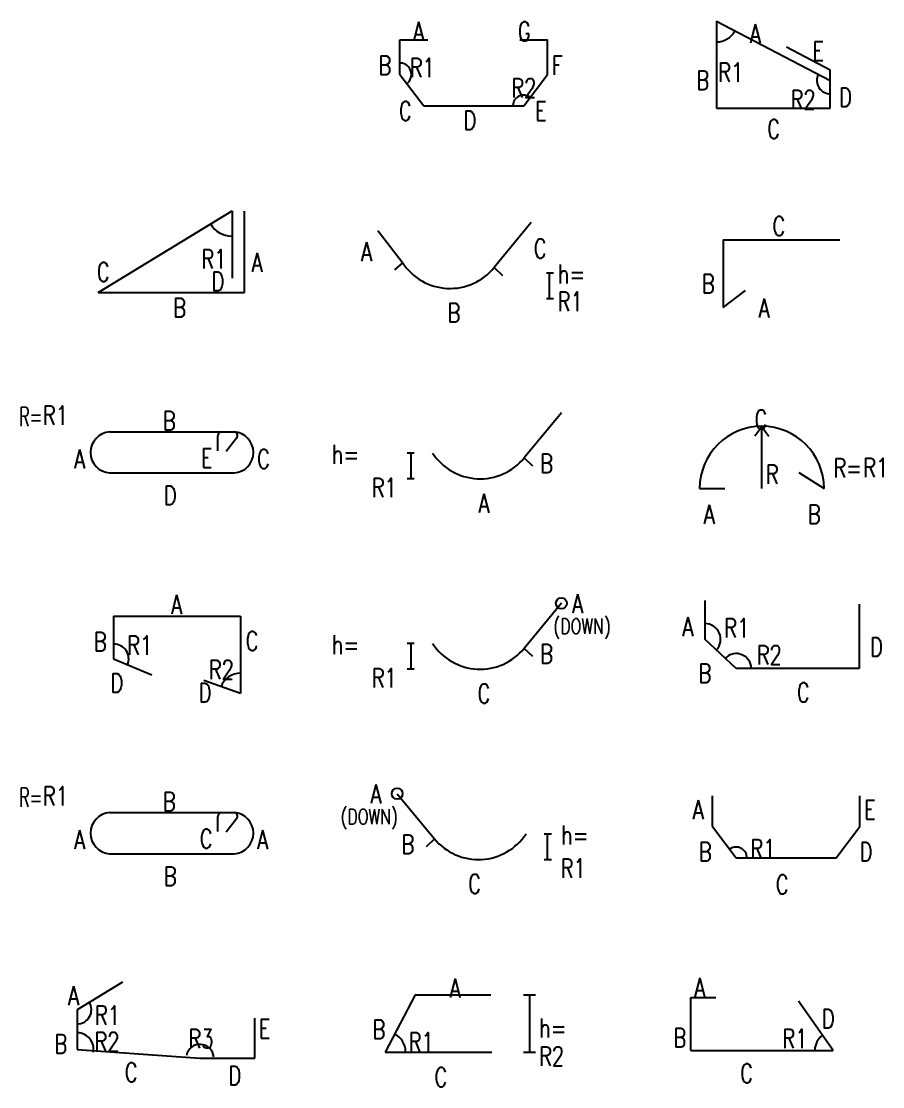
# Model space of a CAD drawing. Header units: millimetres. Extents: x -0.4 to 11.6, y -0.2 to 49.8.
# Drawn here: x 6.007 to 8.269, y 18.834 to 21.632 of the extents above; entities that cross this region are included whole.
import ezdxf
from ezdxf.enums import TextEntityAlignment as Align

# ---------------------------------------------------------------- set-up
doc = ezdxf.new("R2010")
doc.units = ezdxf.units.MM
doc.layers.add('SHOP', color=2, linetype='Continuous')
doc.layers.add('TEXTSHOP', color=3, linetype='Continuous')
doc.styles.add('ROMANS', font='romans.shx', dxfattribs={"width": 0.75, "bigfont": 'whgtxt.shx'})

# ---------------------------------------------------------------- blocks, each defined once
blk = doc.blocks.new('SSBAR_SHP_839')
at = {"color": 2}
for p, q in [((-0.1276, 0.1088), (-0.2468, 0.0365)), ((0.22, -0.0907), (0.22, 0.0143)), ((-0.2468, -0.0677), (0.0761, -0.0907)), ((0.0761, -0.0907), (0.22, -0.0907))]:
    blk.add_line(p, q, dxfattribs=at)
at = {"color": 7}
for centre, radius, start, end in [((-0.2468, 0.0365), 0.0377, 270, 31.758), ((-0.2468, -0.0677), 0.0436, 350.6928, 87.3155), ((0.0761, -0.0907), 0.0361, 4.7935, 168.6966)]:
    blk.add_arc(centre, radius, start, end, dxfattribs=at)
at = {"layer": 'SHOP', "color": 2}
blk.add_line((-0.2468, 0.0365), (-0.2468, -0.0677), dxfattribs=at)
at = {"layer": 'TEXTSHOP', "color": 4, "style": 'ROMANS', "width": 0.75}
for tag, p in [('A', (-0.2418, 0.0479)), ('B', (-0.2729, -0.0783)), ('C', (-0.0876, -0.1532))]:
    blk.add_attdef(tag, text='', height=0.05, dxfattribs=at).set_placement(p, align=Align.RIGHT)
for tag, p in [('R1', (-0.2, -0.0031)), ('E', (0.2306, -0.0383)), ('R2', (-0.2011, -0.0728)), ('R3', (0.0455, -0.0648)), ('D', (0.1504, -0.1615))]:
    blk.add_attdef(tag, p, '', height=0.05, dxfattribs=at)
blk = doc.blocks.new('SSBAR_SHP_840')
at = {"color": 40}
for p, q in [((0.1233, 0.0044), (0.1233, 0.044)), ((0.1333, 0.054), (0.1442, 0.054)), ((0.1724, 0.0374), (0.1452, 0.0024))]:
    blk.add_line(p, q, dxfattribs=at)
for centre, radius, start, end in [((-0.1574, 0), 0.0541, 93.999, 266.001), ((0.1333, 0.044), 0.01, 90, 180), ((0.1648, 0.044), 0.01, 319.0377, 90), ((0.1623, 0), 0.0541, 273.999, 86.001)]:
    blk.add_arc(centre, radius, start, end, dxfattribs=at)
at = {"layer": 'SHOP', "color": 2}
for p, q in [((-0.1612, 0.054), (0.1661, 0.054)), ((-0.1612, -0.0539), (0.1661, -0.0539))]:
    blk.add_line(p, q, dxfattribs=at)
at = {"layer": 'TEXTSHOP', "color": 4, "style": 'ROMANS', "width": 0.6}
blk.add_text('R=', height=0.05, dxfattribs=at).set_placement((-0.3682, 0.0691), align=Align.CENTER)
at = {"layer": 'TEXTSHOP', "color": 4, "style": 'ROMANS', "width": 0.75}
for tag, p in [('R1', (-0.3367, 0.0727)), ('A', (0.2261, -0.042))]:
    blk.add_attdef(tag, p, '', height=0.05, dxfattribs=at)
for p in [(-0.005, 0.0581), (-0.0024, -0.138)]:
    blk.add_attdef('B', text='', height=0.05, dxfattribs=at).set_placement(p, align=Align.CENTER)
for tag, p in [('A', (-0.2257, -0.042)), ('C', (0.109, -0.0395))]:
    blk.add_attdef(tag, text='', height=0.05, dxfattribs=at).set_placement(p, align=Align.RIGHT)
blk = doc.blocks.new('SSBAR_SHP_841')
at = {"color": 2}
for p, q in [((-0.1507, -0.0417), (-0.0508, -0.0839)), ((0.1821, -0.1335), (0.0866, -0.0988))]:
    blk.add_line(p, q, dxfattribs=at)
at = {"color": 7}
for centre, radius, start, end in [((-0.1491, -0.0416), 0.0379, 335.4579, 92.2245), ((0.1821, -0.1335), 0.0538, 89.9994, 160.7819)]:
    blk.add_arc(centre, radius, start, end, dxfattribs=at)
at = {"layer": 'SHOP', "color": 2}
for p, q in [((-0.1507, 0.0704), (-0.1507, -0.0417)), ((-0.1507, 0.0704), (0.1821, 0.0704)), ((0.1821, 0.0704), (0.1821, -0.1335))]:
    blk.add_line(p, q, dxfattribs=at)
at = {"layer": 'TEXTSHOP', "color": 4, "style": 'ROMANS', "width": 0.75}
blk.add_attdef('A', text='', height=0.05, dxfattribs=at).set_placement((0.0148, 0.0756), align=Align.CENTER)
for tag, p in [('C', (0.1959, -0.0201)), ('R1', (-0.1154, -0.0317))]:
    blk.add_attdef(tag, p, '', height=0.05, dxfattribs=at)
for tag, p in [('B', (-0.1694, -0.0222)), ('R2', (0.1651, -0.0955)), ('D', (-0.1255, -0.1305)), ('D', (0.1061, -0.1562))]:
    blk.add_attdef(tag, text='', height=0.05, dxfattribs=at).set_placement(p, align=Align.RIGHT)
blk = doc.blocks.new('SSBAR_SHP_842')
at = {"color": 40}
for p, q in [((0.1233, 0.0044), (0.1233, 0.044)), ((0.1333, 0.054), (0.1442, 0.054)), ((0.1724, 0.0374), (0.1452, 0.0024))]:
    blk.add_line(p, q, dxfattribs=at)
for centre, radius, start, end in [((-0.1574, 0), 0.0541, 93.999, 266.001), ((0.1333, 0.044), 0.01, 90, 180), ((0.1648, 0.044), 0.01, 319.0377, 90), ((0.1623, 0), 0.0541, 273.999, 86.001)]:
    blk.add_arc(centre, radius, start, end, dxfattribs=at)
at = {"layer": 'SHOP', "color": 2}
for p, q in [((-0.1612, 0.054), (0.1661, 0.054)), ((-0.1612, -0.0539), (0.1661, -0.0539))]:
    blk.add_line(p, q, dxfattribs=at)
at = {"layer": 'TEXTSHOP', "color": 4, "style": 'ROMANS', "width": 0.6}
blk.add_text('R=', height=0.05, dxfattribs=at).set_placement((-0.3682, 0.0691), align=Align.CENTER)
at = {"layer": 'TEXTSHOP', "color": 4, "style": 'ROMANS', "width": 0.75}
for tag, p in [('R1', (-0.3367, 0.0727)), ('C', (0.2261, -0.042))]:
    blk.add_attdef(tag, p, '', height=0.05, dxfattribs=at)
for tag, p in [('B', (-0.005, 0.0581)), ('D', (-0.0024, -0.138))]:
    blk.add_attdef(tag, text='', height=0.05, dxfattribs=at).set_placement(p, align=Align.CENTER)
for tag, p in [('A', (-0.2257, -0.042)), ('E', (0.109, -0.0395))]:
    blk.add_attdef(tag, text='', height=0.05, dxfattribs=at).set_placement(p, align=Align.RIGHT)
blk = doc.blocks.new('SSBAR_SHP_843')
at = {"color": 40}
blk.add_line((0.1607, 0.1343), (0.1607, -0.0423), dxfattribs=at)
at = {"color": 2}
blk.add_line((0.1934, -0.0797), (0.1934, 0.1339), dxfattribs=at)
at = {"color": 40}
blk.add_arc((0.1607, 0.1343), 0.0664, 211.6329, 268.3959, dxfattribs=at)
at = {"layer": 'SHOP', "color": 2}
for q in [(0.1607, 0.1343), (0.1934, -0.0797)]:
    blk.add_line((-0.1914, -0.0797), q, dxfattribs=at)
at = {"layer": 'TEXTSHOP', "color": 4, "style": 'ROMANS', "width": 0.75}
for tag, p in [('R1', (0.1454, -0.0172)), ('C', (-0.161, -0.051)), ('D', (0.14, -0.076))]:
    blk.add_attdef(tag, text='', height=0.05, dxfattribs=at).set_placement(p, align=Align.RIGHT)
blk.add_attdef('A', (0.2114, -0.026), '', height=0.05, dxfattribs=at)
blk.add_attdef('B', text='', height=0.05, dxfattribs=at).set_placement((0.0226, -0.1449), align=Align.CENTER)
blk = doc.blocks.new('SSBAR_SHP_939')
at = {"color": 0}
blk.add_line((0.1428, -0.0748), (0.1428, 0.0754), dxfattribs=at)
at = {"color": 2}
for p, q in [((-0.2375, -0.0748), (0.0429, -0.0748)), ((0.1256, -0.0748), (0.1573, -0.0748))]:
    blk.add_line(p, q, dxfattribs=at)
at = {"color": 0}
blk.add_arc((-0.2375, -0.0748), 0.0538, 1.0766, 62.2466, dxfattribs=at)
at = {"layer": 'SHOP', "color": 2}
for p, q in [((-0.1587, 0.0754), (-0.2375, -0.0748)), ((-0.1583, 0.0754), (0.04, 0.0754)), ((0.1256, 0.0754), (0.1573, 0.0754))]:
    blk.add_line(p, q, dxfattribs=at)
at = {"layer": 'TEXTSHOP', "color": 4, "style": 'ROMANS', "width": 0.75}
blk.add_text('h=', height=0.05, dxfattribs=at).set_placement((0.1666, -0.0368))
for tag, p in [('A', (-0.054, 0.0686)), ('C', (-0.0911, -0.1658))]:
    blk.add_attdef(tag, text='', height=0.05, dxfattribs=at).set_placement(p, align=Align.CENTER)
blk.add_attdef('B', text='', height=0.05, dxfattribs=at).set_placement((-0.2373, -0.0405), align=Align.RIGHT)
for tag, p in [('R1', (-0.1759, -0.0737)), ('R2', (0.1666, -0.1109))]:
    blk.add_attdef(tag, p, '', height=0.05, dxfattribs=at)
blk = doc.blocks.new('SSBAR_SHP_940')
at = {"color": 40}
for p, q in [((-0.206, 0.1037), (-0.1083, -0.0146)), ((-0.1083, -0.0146), (-0.1299, -0.0354)), ((0.1805, -0.0016), (0.1992, -0.0016)), ((0.1887, -0.0692), (0.1887, -0.0016)), ((0.1805, -0.0692), (0.1992, -0.0692))]:
    blk.add_line(p, q, dxfattribs=at)
blk.add_circle((-0.206, 0.1037), 0.0144, dxfattribs=at)
blk.add_arc((0.0074, 0.0801), 0.1494, 219.2797, 326.8657, dxfattribs=at)
at = {"layer": 'TEXTSHOP', "color": 4, "style": 'ROMANS', "width": 0.75}
blk.add_text('(DOWN)', height=0.04, dxfattribs=at).set_placement((-0.204, 0.0235), align=Align.RIGHT)
blk.add_text('h=', height=0.05, dxfattribs=at).set_placement((0.2244, -0.0299))
for tag, p in [('A', (-0.2472, 0.0776)), ('B', (-0.1612, -0.0539))]:
    blk.add_attdef(tag, text='', height=0.05, dxfattribs=at).set_placement(p, align=Align.RIGHT)
blk.add_attdef('R1', (0.2234, -0.1175), '', height=0.05, dxfattribs=at)
blk.add_attdef('C', text='', height=0.05, dxfattribs=at).set_placement((-0.0026, -0.1583), align=Align.CENTER)
blk = doc.blocks.new('SSBAR_SHP_941')
at = {"color": 40}
for p, q in [((0.2254, 0.1037), (0.1278, -0.0146)), ((-0.1611, -0.0016), (-0.1797, -0.0016)), ((-0.1692, -0.0692), (-0.1692, -0.0016)), ((0.1278, -0.0146), (0.1493, -0.0354)), ((-0.1611, -0.0692), (-0.1797, -0.0692))]:
    blk.add_line(p, q, dxfattribs=at)
blk.add_circle((0.2254, 0.1037), 0.0144, dxfattribs=at)
blk.add_arc((0.0121, 0.0801), 0.1494, 213.1343, 320.7203, dxfattribs=at)
at = {"layer": 'TEXTSHOP', "color": 4, "style": 'ROMANS', "width": 0.75}
blk.add_text('(DOWN)', height=0.04, dxfattribs=at).set_placement((0.2047, 0.0235))
blk.add_text('h=', height=0.05, dxfattribs=at).set_placement((-0.3056, -0.0299), align=Align.RIGHT)
for tag, p in [('A', (0.2535, 0.0776)), ('B', (0.1692, -0.0539))]:
    blk.add_attdef(tag, p, '', height=0.05, dxfattribs=at)
blk.add_attdef('R1', text='', height=0.05, dxfattribs=at).set_placement((-0.2071, -0.1175), align=Align.RIGHT)
blk.add_attdef('C', text='', height=0.05, dxfattribs=at).set_placement((0.022, -0.1583), align=Align.CENTER)
blk = doc.blocks.new('SSBAR_SHP_942')
at = {"color": 40}
for p, q in [((0.2254, 0.1037), (0.1278, -0.0146)), ((-0.1611, -0.0016), (-0.1797, -0.0016)), ((-0.1692, -0.0692), (-0.1692, -0.0016)), ((0.1278, -0.0146), (0.1493, -0.0354)), ((-0.1611, -0.0692), (-0.1797, -0.0692))]:
    blk.add_line(p, q, dxfattribs=at)
blk.add_arc((0.0121, 0.0801), 0.1494, 213.1343, 320.7203, dxfattribs=at)
at = {"layer": 'TEXTSHOP', "color": 4, "style": 'ROMANS', "width": 0.75}
blk.add_text('h=', height=0.05, dxfattribs=at).set_placement((-0.3056, -0.0299), align=Align.RIGHT)
blk.add_attdef('B', (0.1692, -0.0539), '', height=0.05, dxfattribs=at)
blk.add_attdef('R1', text='', height=0.05, dxfattribs=at).set_placement((-0.2071, -0.1175), align=Align.RIGHT)
blk.add_attdef('A', text='', height=0.05, dxfattribs=at).set_placement((0.022, -0.1583), align=Align.CENTER)
blk = doc.blocks.new('SSBAR_SHP_943')
at = {"color": 40}
for p, q in [((0.1464, 0.1037), (0.0488, -0.0146)), ((-0.192, -0.0016), (-0.2568, 0.0822)), ((-0.192, -0.0016), (-0.2131, -0.0201)), ((0.0488, -0.0146), (0.0703, -0.0354)), ((0.1862, -0.0281), (0.2048, -0.0281)), ((0.1943, -0.0956), (0.1943, -0.0281)), ((0.1862, -0.0956), (0.2048, -0.0956))]:
    blk.add_line(p, q, dxfattribs=at)
blk.add_arc((-0.0669, 0.0801), 0.1494, 213.1343, 320.7203, dxfattribs=at)
at = {"layer": 'TEXTSHOP', "color": 4, "style": 'ROMANS', "width": 0.75}
blk.add_text('h=', height=0.05, dxfattribs=at).set_placement((0.2156, -0.0563))
for tag, p in [('C', (0.1524, 0.0105)), ('R1', (0.2155, -0.1286))]:
    blk.add_attdef(tag, p, '', height=0.05, dxfattribs=at)
blk.add_attdef('A', text='', height=0.05, dxfattribs=at).set_placement((-0.2721, 0.0021), align=Align.RIGHT)
blk.add_attdef('B', text='', height=0.05, dxfattribs=at).set_placement((-0.057, -0.1583), align=Align.CENTER)
blk = doc.blocks.new('SSBAR_SHP_944')
at = {"color": 2}
for p, q in [((-0.1986, 0.0838), (-0.1258, 0.0838)), ((0.1159, 0.0838), (0.1888, 0.0838)), ((-0.1986, -0.0074), (-0.1362, -0.0899)), ((0.1263, -0.0899), (0.1888, -0.0074))]:
    blk.add_line(p, q, dxfattribs=at)
at = {"color": 7}
for centre, radius, start, end in [((-0.1986, -0.0074), 0.0301, 307.7703, 85.8192), ((0.1263, -0.0899), 0.0284, 52.594, 178.0458)]:
    blk.add_arc(centre, radius, start, end, dxfattribs=at)
at = {"layer": 'SHOP', "color": 2}
for p, q in [((-0.1986, -0.0074), (-0.1986, 0.0838)), ((0.1888, -0.0074), (0.1888, 0.0838)), ((-0.1362, -0.0899), (0.1263, -0.0899))]:
    blk.add_line(p, q, dxfattribs=at)
at = {"layer": 'TEXTSHOP', "color": 4, "style": 'ROMANS', "width": 0.75}
for tag, p in [('A', (-0.1353, 0.0808)), ('B', (-0.2213, -0.0084)), ('R2', (0.1596, -0.0679)), ('C', (-0.1677, -0.1283))]:
    blk.add_attdef(tag, text='', height=0.05, dxfattribs=at).set_placement(p, align=Align.RIGHT)
for tag, p in [('G', (0.111, 0.0808)), ('R1', (-0.1731, -0.0144)), ('F', (0.2001, -0.0084)), ('E', (0.1564, -0.1283))]:
    blk.add_attdef(tag, p, '', height=0.05, dxfattribs=at)
blk.add_attdef('D', text='', height=0.05, dxfattribs=at).set_placement((-0.0153, -0.1531), align=Align.CENTER)
blk = doc.blocks.new('SSBAR_SHP_1039')
at = {"color": 2}
blk.add_line((-0.2345, 0.0688), (-0.1689, 0.0688), dxfattribs=at)
at = {"color": 0}
blk.add_arc((0.1402, -0.0713), 0.0495, 125.0703, 178.0975, dxfattribs=at)
at = {"layer": 'SHOP', "color": 2}
for p, q in [((-0.2345, -0.0708), (-0.2345, 0.0688)), ((0.1394, -0.0708), (0.0486, 0.0586)), ((-0.2345, -0.0708), (0.1394, -0.0708))]:
    blk.add_line(p, q, dxfattribs=at)
at = {"layer": 'TEXTSHOP', "color": 4, "style": 'ROMANS', "width": 0.75}
for tag, p in [('A', (-0.1967, 0.0703)), ('B', (-0.2469, -0.0623)), ('R1', (0.0714, -0.0643))]:
    blk.add_attdef(tag, text='', height=0.05, dxfattribs=at).set_placement(p, align=Align.RIGHT)
blk.add_attdef('D', (0.1095, -0.012), '', height=0.05, dxfattribs=at)
blk.add_attdef('C', text='', height=0.05, dxfattribs=at).set_placement((-0.0881, -0.1556), align=Align.CENTER)
blk = doc.blocks.new('SSBAR_SHP_1040')
at = {"color": 40}
for p, q in [((-0.1781, 0.0179), (-0.1156, -0.0646)), ((0.1468, -0.0646), (0.2093, 0.0179))]:
    blk.add_line(p, q, dxfattribs=at)
blk.add_arc((-0.1156, -0.0646), 0.0283, 359.2125, 123.8172, dxfattribs=at)
at = {"layer": 'SHOP', "color": 2}
for p, q in [((-0.1781, 0.0179), (-0.1781, 0.0985)), ((0.2093, 0.0179), (0.2093, 0.0985)), ((-0.1156, -0.0646), (0.1468, -0.0646))]:
    blk.add_line(p, q, dxfattribs=at)
at = {"layer": 'TEXTSHOP', "color": 4, "style": 'ROMANS', "width": 0.75}
for tag, p in [('A', (-0.2008, 0.0368)), ('B', (-0.1801, -0.0739))]:
    blk.add_attdef(tag, text='', height=0.05, dxfattribs=at).set_placement(p, align=Align.RIGHT)
for tag, p in [('E', (0.2207, 0.0368)), ('R1', (-0.0786, -0.0662)), ('D', (0.2086, -0.0739))]:
    blk.add_attdef(tag, p, '', height=0.05, dxfattribs=at)
blk.add_attdef('C', text='', height=0.05, dxfattribs=at).set_placement((0.0052, -0.1597), align=Align.CENTER)
blk = doc.blocks.new('SSBAR_SHP_1041')
at = {"color": 40}
for centre, radius, start, end in [((-0.1975, 0.0092), 0.0412, 317.9535, 90.032), ((-0.1155, -0.0678), 0.0395, 1.2484, 133.9531)]:
    blk.add_arc(centre, radius, start, end, dxfattribs=at)
at = {"layer": 'SHOP', "color": 2}
for p, q in [((-0.1975, 0.1109), (-0.1975, 0.0092)), ((0.2074, 0.1013), (0.2074, -0.0678)), ((-0.1155, -0.0678), (-0.1975, 0.0092)), ((0.2074, -0.0678), (-0.1155, -0.0678))]:
    blk.add_line(p, q, dxfattribs=at)
at = {"layer": 'TEXTSHOP', "color": 4, "style": 'ROMANS', "width": 0.75}
for tag, p in [('A', (-0.2281, 0.0173)), ('B', (-0.1809, -0.105))]:
    blk.add_attdef(tag, text='', height=0.05, dxfattribs=at).set_placement(p, align=Align.RIGHT)
for tag, p in [('R1', (-0.147, 0.014)), ('D', (0.2359, -0.036)), ('R2', (-0.0617, -0.0571))]:
    blk.add_attdef(tag, p, '', height=0.05, dxfattribs=at)
blk.add_attdef('C', text='', height=0.05, dxfattribs=at).set_placement((0.0609, -0.1554), align=Align.CENTER)
blk = doc.blocks.new('SSBAR_SHP_1042')
at = {"color": 0}
for p, q in [((-0.0482, 0.0676), (-0.0663, 0.0426)), ((-0.0482, -0.0948), (-0.0482, 0.0676)), ((-0.0482, 0.0676), (-0.0301, 0.0426))]:
    blk.add_line(p, q, dxfattribs=at)
at = {"color": 40}
for p, q in [((0.0491, -0.0528), (0.1153, -0.0948)), ((-0.2117, -0.0948), (-0.1454, -0.0948))]:
    blk.add_line(p, q, dxfattribs=at)
blk.add_arc((-0.0482, -0.0948), 0.1635, 0, 180, dxfattribs=at)
at = {"layer": 'TEXTSHOP', "color": 4, "style": 'ROMANS', "width": 0.75}
for s, p in [('R=', (0.1397, -0.0657)), ('R', (-0.0379, -0.0825))]:
    blk.add_text(s, height=0.05, dxfattribs=at).set_placement(p)
blk.add_attdef('C', text='', height=0.05, dxfattribs=at).set_placement((-0.0504, 0.0614), align=Align.CENTER)
for tag, p in [('R1', (0.2179, -0.0647)), ('B', (0.0724, -0.1873))]:
    blk.add_attdef(tag, p, '', height=0.05, dxfattribs=at)
blk.add_attdef('A', text='', height=0.05, dxfattribs=at).set_placement((-0.1721, -0.1876), align=Align.RIGHT)
blk = doc.blocks.new('SSBAR_SHP_1043')
at = {"layer": 'SHOP', "color": 2}
for p, q in [((-0.1501, 0.0588), (-0.1501, -0.1192)), ((-0.1501, 0.0588), (0.1563, 0.0588)), ((-0.1501, -0.1192), (-0.0909, -0.0746))]:
    blk.add_line(p, q, dxfattribs=at)
at = {"layer": 'TEXTSHOP', "color": 4, "style": 'ROMANS', "width": 0.75}
blk.add_attdef('C', text='', height=0.05, dxfattribs=at).set_placement((-0.0033, 0.0695), align=Align.CENTER)
blk.add_attdef('B', text='', height=0.05, dxfattribs=at).set_placement((-0.1723, -0.0819), align=Align.RIGHT)
blk.add_attdef('A', (-0.0569, -0.1458), '', height=0.05, dxfattribs=at)
blk = doc.blocks.new('SSBAR_SHP_1044')
at = {"color": 2}
blk.add_line((-0.1668, 0.1323), (-0.1668, -0.0957), dxfattribs=at)
at = {"color": 40}
for p, q in [((0.1314, -0.0957), (0.1314, 0.0049)), ((-0.1668, -0.0957), (0.1314, -0.0957))]:
    blk.add_line(p, q, dxfattribs=at)
at = {"color": 7}
blk.add_arc((-0.1668, 0.1323), 0.0541, 270.2146, 332.0912, dxfattribs=at)
at = {"color": 40}
blk.add_arc((0.1314, -0.0233), 0.035, 152.9273, 271.0537, dxfattribs=at)
at = {"layer": 'SHOP', "color": 2}
for p, q in [((-0.1668, 0.1323), (0.1314, -0.0233)), ((0.0163, 0.065), (0.1314, 0.0049))]:
    blk.add_line(p, q, dxfattribs=at)
at = {"layer": 'TEXTSHOP', "color": 4, "style": 'ROMANS', "width": 0.75}
for tag, p in [('A', (-0.0798, 0.0748)), ('E', (0.0849, 0.0294)), ('R1', (-0.1629, -0.0269)), ('D', (0.1544, -0.0921))]:
    blk.add_attdef(tag, p, '', height=0.05, dxfattribs=at)
for tag, p in [('B', (-0.1867, -0.0474)), ('R2', (0.0932, -0.0985))]:
    blk.add_attdef(tag, text='', height=0.05, dxfattribs=at).set_placement(p, align=Align.RIGHT)
blk.add_attdef('C', text='', height=0.05, dxfattribs=at).set_placement((-0.0171, -0.1754), align=Align.CENTER)

msp = doc.modelspace()

# ---------------------------------------------------------------- block references
for name, p, values in [('SSBAR_SHP_944', (7.2, 21.5), {'B': 'B', 'D': 'D', 'C': 'C', 'F': 'F', 'E': 'E', 'R1': 'R1', 'R2': 'R2', 'A': 'A', 'G': 'G'}), ('SSBAR_SHP_1044', (8, 21.5), {'D': 'D', 'A': 'A', 'R2': 'R2', 'B': 'B', 'R1': 'R1', 'E': 'E', 'C': 'C'}), ('SSBAR_SHP_843', (6.4, 21), {'C': 'C', 'A': 'A', 'B': 'B', 'R1': 'R1', 'D': 'D'}), ('SSBAR_SHP_943', (7.2, 21), {'C': 'C', 'B': 'B', 'R1': 'R1', 'A': 'A'}), ('SSBAR_SHP_1043', (8, 21), {'C': 'C', 'B': 'B', 'A': 'A'}), ('SSBAR_SHP_842', (6.4, 20.5), {'D': 'D', 'B': 'B', 'A': 'A', 'R1': 'R1', 'C': 'C', 'E': 'E'}), ('SSBAR_SHP_942', (7.2, 20.5), {'B': 'B', 'A': 'A', 'R1': 'R1'}), ('SSBAR_SHP_1042', (8, 20.5), {'B': 'B', 'C': 'C', 'A': 'A', 'R1': 'R1'}), ('SSBAR_SHP_941', (7.2, 20), {'B': 'B', 'A': 'A', 'C': 'C', 'R1': 'R1'}), ('SSBAR_SHP_1041', (8, 20), {'D': 'D', 'C': 'C', 'A': 'A', 'B': 'B', 'R2': 'R2', 'R1': 'R1'}), ('SSBAR_SHP_940', (7.2, 19.5), {'B': 'B', 'A': 'A', 'C': 'C', 'R1': 'R1'}), ('SSBAR_SHP_1040', (8, 19.5), {'D': 'D', 'E': 'E', 'B': 'B', 'C': 'C', 'A': 'A', 'R1': 'R1'}), ('SSBAR_SHP_939', (7.2, 19), {'B': 'B', 'A': 'A', 'C': 'C', 'R1': 'R1', 'R2': 'R2'}), ('SSBAR_SHP_1039', (8, 19), {'B': 'B', 'R1': 'R1', 'D': 'D', 'C': 'C', 'A': 'A'}), ('SSBAR_SHP_839', (6.4, 19), {'C': 'C', 'E': 'E', 'B': 'B', 'A': 'A', 'R1': 'R1', 'R2': 'R2', 'R3': 'R3', 'D': 'D'})]:
    msp.add_blockref(name, p).add_auto_attribs(values)
ref = msp.add_blockref('SSBAR_SHP_841', (6.4, 20))
ref.add_attrib('C', 'C', (6.5959, 19.9799), dxfattribs={"layer": 'TEXTSHOP', "color": 4, "height": 0.05, "style": 'ROMANS', "width": 0.75})
ref.add_attrib('A', 'A', dxfattribs={"layer": 'TEXTSHOP', "color": 4, "height": 0.05, "style": 'ROMANS', "width": 0.75}).set_placement((6.4148, 20.0756), align=Align.CENTER)
ref.add_attrib('B', 'B', dxfattribs={"layer": 'TEXTSHOP', "color": 4, "height": 0.05, "style": 'ROMANS', "width": 0.75}).set_placement((6.2306, 19.9778), align=Align.RIGHT)
ref.add_attrib('D', 'D', dxfattribs={"layer": 'TEXTSHOP', "color": 4, "height": 0.05, "style": 'ROMANS', "width": 0.75}).set_placement((6.2745, 19.8695), align=Align.RIGHT)
ref.add_attrib('R1', 'R1', (6.2846, 19.9683), dxfattribs={"layer": 'TEXTSHOP', "color": 4, "height": 0.05, "style": 'ROMANS', "width": 0.75})
ref.add_attrib('R2', 'R2', dxfattribs={"layer": 'TEXTSHOP', "color": 4, "height": 0.05, "style": 'ROMANS', "width": 0.75}).set_placement((6.5651, 19.9045), align=Align.RIGHT)
ref.add_attrib('D', 'D', dxfattribs={"layer": 'TEXTSHOP', "color": 4, "height": 0.05, "style": 'ROMANS', "width": 0.75}).set_placement((6.5061, 19.8438), align=Align.RIGHT)
ref = msp.add_blockref('SSBAR_SHP_840', (6.4, 19.5))
ref.add_attrib('B', 'B', dxfattribs={"layer": 'TEXTSHOP', "color": 4, "height": 0.05, "style": 'ROMANS', "width": 0.75}).set_placement((6.3976, 19.362), align=Align.CENTER)
ref.add_attrib('B', 'B', dxfattribs={"layer": 'TEXTSHOP', "color": 4, "height": 0.05, "style": 'ROMANS', "width": 0.75}).set_placement((6.395, 19.5581), align=Align.CENTER)
ref.add_attrib('A', 'A', dxfattribs={"layer": 'TEXTSHOP', "color": 4, "height": 0.05, "style": 'ROMANS', "width": 0.75}).set_placement((6.1743, 19.458), align=Align.RIGHT)
ref.add_attrib('R1', 'R1', (6.0633, 19.5727), dxfattribs={"layer": 'TEXTSHOP', "color": 4, "height": 0.05, "style": 'ROMANS', "width": 0.75})
ref.add_attrib('A', 'A', (6.6261, 19.458), dxfattribs={"layer": 'TEXTSHOP', "color": 4, "height": 0.05, "style": 'ROMANS', "width": 0.75})
ref.add_attrib('C', 'C', dxfattribs={"layer": 'TEXTSHOP', "color": 4, "height": 0.05, "style": 'ROMANS', "width": 0.75}).set_placement((6.509, 19.4605), align=Align.RIGHT)

doc.saveas('drawing.dxf')
